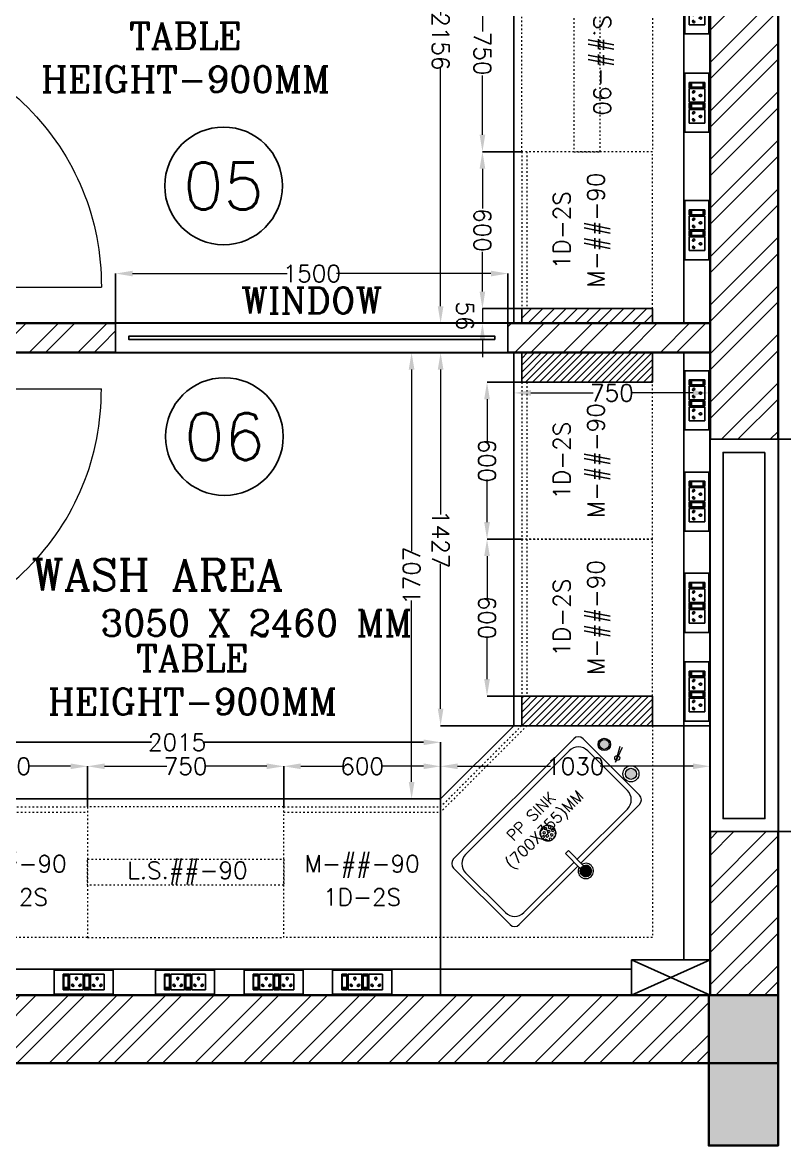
# Model space of a CAD drawing. Extents: x -52083 to 49512, y -145230 to 20224.
# Drawn here: x -26946 to -24033, y -20303 to -16009 of the extents above; entities that cross this region are included whole.
import ezdxf
from ezdxf.enums import TextEntityAlignment as Align

# ---------------------------------------------------------------- set-up
doc = ezdxf.new("R2010")
doc.units = 0
doc.header["$LTSCALE"] = 0.5
doc.header["$MEASUREMENT"] = 0
doc.header["$PDMODE"] = 32
doc.linetypes.add('ACAD_ISO03W100', pattern=[30, 12, -18])
for name, color, linetype, lineweight in [('1050x2100 Door', 6, 'Continuous', 5), ('COL', 1, 'Continuous', 35), ('DIM', 3, 'Continuous', 5), ('Hatch-1', 8, 'Continuous', 5), ('Sa-Block Text', 7, 'Continuous', 18), ('wall-1', 7, 'Continuous', 35)]:
    doc.layers.add(name, color=color, linetype=linetype, lineweight=lineweight)
for name, color, linetype in [('Asbuilt', 7, 'Continuous'), ('LABOFAB', 7, 'Continuous'), ('PDF_Text', 5, 'Continuous'), ('SA-6MRP', 1, 'Continuous'), ('SA-6MUP', 223, 'Continuous'), ('SA-FUR', 3, 'Continuous')]:
    doc.layers.add(name, color=color, linetype=linetype)
doc.styles.add('RomanS', font='romans.shx')
doc.styles.get("Standard").update_dxf_attribs({"font": 'romans.shx'})
doc.dimstyles.new('Sa-dim', dxfattribs={"dimtxt": 65, "dimasz": 65, "dimexe": 0, "dimexo": 0, "dimtad": 0, "dimdec": 0, "dimdsep": 46, "dimtxsty": 'Standard', "dimcen": 0, "dimclrd": 256, "dimclre": 7, "dimclrt": 1, "dimadec": 0, "dimazin": 0, "dimtfac": 1, "dimtdec": 0, "dimtmove": 0, "dimatfit": 3, "dimfxl": 1, "dimlwd": -1, "dimarcsym": 0})
pattern_1 = [(45, (5394.74, 2e-13), (-92.80777, 92.80777), []), (45, (5456.61, 2e-13), (-92.80777, 92.80777), [])]
pattern_2 = [(45, (-228435.135, -28340.38), (-13.2582521, 13.2582521), [])]

# ---------------------------------------------------------------- blocks, each defined once
blk = doc.blocks.new('*U109')
at = {"color": 5}
blk.add_wipeout([(50, 400), (50, 240), (1450, 240), (1450, 400)], dxfattribs=at)
blk.add_wipeout([(0, 450), (0, 190), (1500, 190), (1500, 450)], dxfattribs=at)
for points in [[(0, 450), (0, 190), (1500, 190), (1500, 450)], [(50, 400), (50, 240), (1450, 240), (1450, 400)]]:
    blk.add_lwpolyline(points, close=True, dxfattribs=at)
blk = doc.blocks.new('*D408')
at = {"layer": 'Defpoints', "color": 0, "transparency": 16777216}
for p in [(-24057.5, -17603), (-23814.5, -17603), (-24057.5, -19103)]:
    blk.add_point(p, dxfattribs=at)
at = {"layer": 'DIM', "color": 7, "lineweight": -2, "transparency": 16777216}
for p, q in [((-24057.5, -17603), (-23814.5, -17603)), ((-24057.5, -19103), (-23814.5, -19103))]:
    blk.add_line(p, q, dxfattribs=at)
at = {"layer": 'DIM', "transparency": 16777216}
for p, q in [((-23814.5, -17668), (-23814.5, -18258.5)), ((-23814.5, -19038), (-23814.5, -18447.5))]:
    blk.add_line(p, q, dxfattribs=at)
for points in [[(-23825.4, -17668), (-23803.7, -17668), (-23814.5, -17603)], [(-23825.4, -19038), (-23803.7, -19038), (-23814.5, -19103)]]:
    blk.add_solid(points, dxfattribs=at)
at = {"layer": 'DIM', "color": 1, "transparency": 16777216, "insert": (-23814.5, -18353), "char_height": 65, "attachment_point": 5, "rotation": 90}
blk.add_mtext('1500', dxfattribs=at)
blk = doc.blocks.new('*U117')
at = {"color": 5}
blk.add_wipeout([(50, 400), (50, 388), (1450, 388), (1450, 400)], dxfattribs=at)
blk.add_wipeout([(0, 450), (0, 338), (1500, 338), (1500, 450)], dxfattribs=at)
for points in [[(0, 450), (0, 338), (1500, 338), (1500, 450)], [(50, 400), (50, 388), (1450, 388), (1450, 400)]]:
    blk.add_lwpolyline(points, close=True, dxfattribs=at)
blk = doc.blocks.new('*D679')
at = {"layer": 'Defpoints', "color": 0, "transparency": 16777216}
for p in [(-25090, -16969.3), (-26590, -17271.3), (-25090, -17271.3)]:
    blk.add_point(p, dxfattribs=at)
at = {"layer": 'DIM', "color": 7, "lineweight": -2, "transparency": 16777216}
for p, q in [((-26590, -17271.3), (-26590, -16969.3)), ((-25090, -17271.3), (-25090, -16969.3))]:
    blk.add_line(p, q, dxfattribs=at)
at = {"layer": 'DIM', "transparency": 16777216}
for p, q in [((-26525, -16969.3), (-25934.5, -16969.3)), ((-25155, -16969.3), (-25745.5, -16969.3))]:
    blk.add_line(p, q, dxfattribs=at)
for points in [[(-26525, -16958.4), (-26525, -16980.1), (-26590, -16969.3)], [(-25155, -16958.4), (-25155, -16980.1), (-25090, -16969.3)]]:
    blk.add_solid(points, dxfattribs=at)
at = {"layer": 'DIM', "color": 1, "transparency": 16777216, "insert": (-25840, -16969.3), "char_height": 65, "attachment_point": 5}
blk.add_mtext('1500', dxfattribs=at)
blk = doc.blocks.new('1050x2100')
at = {"layer": '1050x2100 Door'}
for p, q in [((289971.9, 46661.9), (289971.9, 46711.8)), ((289971.9, 46711.8), (290030.3, 46711.8)), ((289971.9, 46661.9), (289971.9, 46711.8)), ((290010.2, 46661.9), (290010.2, 46705.1)), ((290010.2, 46705.1), (290030.3, 46705.1)), ((290030.3, 46705.1), (290030.3, 46711.8)), ((291021.9, 46711.8), (290963.5, 46711.8)), ((290963.5, 46705.1), (290963.5, 46711.8)), ((290983.6, 46705.1), (290963.5, 46705.1)), ((290983.6, 46661.9), (290983.6, 46705.1)), ((291021.9, 46661.9), (291021.9, 46711.8)), ((289971.9, 46661.9), (290010.2, 46661.9)), ((291021.9, 46661.9), (290983.6, 46661.9)), ((290983.6, 46661.9), (290983.6, 45743.9))]:
    blk.add_line(p, q, dxfattribs=at)
blk.add_arc((290976, 46702.9), 959, 179.4701, 270.4563, dxfattribs=at)
blk = doc.blocks.new('A$C054a1436')
at = {"color": 1}
blk.add_circle((225, 225), 225, dxfattribs=at)
blk.add_attdef('T1', text='', height=180).set_placement((225, 225), align=Align.MIDDLE_CENTER)
blk = doc.blocks.new('*U118')
at = {"layer": 'SA-FUR', "color": 230, "linetype": 'ACAD_ISO03W100', "lineweight": 13}
blk.add_line((600, 20), (0, 20), dxfattribs=at)
blk.add_lwpolyline([(0, 500), (600, 500), (600, 0), (0, 0)], close=True, dxfattribs=at)
at = {"layer": 'SA-FUR', "color": 7}
for tag, p in [('TAG', (300, 316.2)), ('TAG-2', (300, 185.8))]:
    blk.add_attdef(tag, text='', height=65, rotation=180, dxfattribs=at).set_placement(p, align=Align.CENTER)
blk = doc.blocks.new('*U92')
at = {"layer": 'SA-FUR', "color": 230, "linetype": 'ACAD_ISO03W100', "lineweight": 13}
for points in [[(750, 500), (0, 500), (0, 0), (750, 0)], [(750, 200), (0, 200), (0, 300), (750, 300)]]:
    blk.add_lwpolyline(points, close=True, dxfattribs=at)
at = {"layer": 'SA-FUR', "color": 7}
blk.add_attdef('TAG-2', text='', height=65, dxfattribs=at).set_placement((382.1, 224.8), align=Align.CENTER)
blk = doc.blocks.new('*U124')
at = {"color": 1}
blk.add_lwpolyline([(-1220.2, 0), (1830.8, 0), (1830.8, 100), (-1220.2, 100)], close=True, dxfattribs=at)
blk = doc.blocks.new('*D739')
at = {"layer": 'Defpoints', "color": 0, "transparency": 16777216}
for p in [(-25037.5, -15753.3), (-25187.6, -16503.3), (-25037.5, -16503.3)]:
    blk.add_point(p, dxfattribs=at)
at = {"layer": 'DIM', "color": 7, "lineweight": -2, "transparency": 16777216}
for p, q in [((-25037.5, -15753.3), (-25187.6, -15753.3)), ((-25037.5, -16503.3), (-25187.6, -16503.3))]:
    blk.add_line(p, q, dxfattribs=at)
at = {"layer": 'DIM', "transparency": 16777216}
for p, q in [((-25187.6, -15818.3), (-25187.6, -16044.1)), ((-25187.6, -16438.3), (-25187.6, -16212.5))]:
    blk.add_line(p, q, dxfattribs=at)
for points in [[(-25198.4, -15818.3), (-25176.8, -15818.3), (-25187.6, -15753.3)], [(-25198.4, -16438.3), (-25176.8, -16438.3), (-25187.6, -16503.3)]]:
    blk.add_solid(points, dxfattribs=at)
at = {"layer": 'DIM', "color": 1, "transparency": 16777216, "insert": (-25187.6, -16128.3), "char_height": 65, "attachment_point": 5, "rotation": 270}
blk.add_mtext('750', dxfattribs=at)
blk = doc.blocks.new('*D740')
at = {"layer": 'Defpoints', "color": 0, "transparency": 16777216}
for p in [(-25037.5, -16503.3), (-25187.6, -17103.3), (-25037.5, -17103.3)]:
    blk.add_point(p, dxfattribs=at)
at = {"layer": 'DIM', "color": 7, "lineweight": -2, "transparency": 16777216}
for p, q in [((-25037.5, -16503.3), (-25187.6, -16503.3)), ((-25037.5, -17103.3), (-25187.6, -17103.3))]:
    blk.add_line(p, q, dxfattribs=at)
at = {"layer": 'DIM', "transparency": 16777216}
for p, q in [((-25187.6, -16568.3), (-25187.6, -16720.6)), ((-25187.6, -17038.3), (-25187.6, -16885.9))]:
    blk.add_line(p, q, dxfattribs=at)
for points in [[(-25198.4, -16568.3), (-25176.8, -16568.3), (-25187.6, -16503.3)], [(-25198.4, -17038.3), (-25176.8, -17038.3), (-25187.6, -17103.3)]]:
    blk.add_solid(points, dxfattribs=at)
at = {"layer": 'DIM', "color": 1, "transparency": 16777216, "insert": (-25187.6, -16803.3), "char_height": 65, "attachment_point": 5, "rotation": 270}
blk.add_mtext('600', dxfattribs=at)
blk = doc.blocks.new('*D741')
at = {"layer": 'Defpoints', "color": 0, "transparency": 16777216}
for p in [(-25037.5, -17103.3), (-25187.6, -17159.3), (-25037.5, -17159.3)]:
    blk.add_point(p, dxfattribs=at)
at = {"layer": 'DIM', "transparency": 16777216}
for p, q in [((-25187.6, -17038.3), (-25187.6, -16973.3)), ((-25187.6, -17103.3), (-25187.6, -17159.3)), ((-25187.6, -17103.3), (-25187.6, -17159.3)), ((-25187.6, -17224.3), (-25187.6, -17289.3))]:
    blk.add_line(p, q, dxfattribs=at)
at = {"layer": 'DIM', "color": 7, "lineweight": -2, "transparency": 16777216}
for p, q in [((-25037.5, -17103.3), (-25187.6, -17103.3)), ((-25037.5, -17159.3), (-25187.6, -17159.3))]:
    blk.add_line(p, q, dxfattribs=at)
at = {"layer": 'DIM', "transparency": 16777216}
for points in [[(-25198.4, -17038.3), (-25176.8, -17038.3), (-25187.6, -17103.3)], [(-25198.4, -17224.3), (-25176.8, -17224.3), (-25187.6, -17159.3)]]:
    blk.add_solid(points, dxfattribs=at)
at = {"layer": 'DIM', "color": 1, "transparency": 16777216, "insert": (-25254.8, -17131.3), "char_height": 65, "attachment_point": 5, "rotation": 270}
blk.add_mtext('56', dxfattribs=at)
blk = doc.blocks.new('*D745')
at = {"layer": 'Defpoints', "color": 0, "transparency": 16777216}
for p in [(-25067.5, -15003.3), (-25347.5, -17159.3), (-25067.5, -17159.3)]:
    blk.add_point(p, dxfattribs=at)
at = {"layer": 'DIM', "color": 7, "lineweight": -2, "transparency": 16777216}
for p, q in [((-25067.5, -15003.3), (-25347.5, -15003.3)), ((-25067.5, -17159.3), (-25347.5, -17159.3))]:
    blk.add_line(p, q, dxfattribs=at)
at = {"layer": 'DIM', "transparency": 16777216}
for p, q in [((-25347.5, -15068.3), (-25347.5, -15983.1)), ((-25347.5, -17094.3), (-25347.5, -16179.5))]:
    blk.add_line(p, q, dxfattribs=at)
for points in [[(-25358.3, -15068.3), (-25336.7, -15068.3), (-25347.5, -15003.3)], [(-25358.3, -17094.3), (-25336.7, -17094.3), (-25347.5, -17159.3)]]:
    blk.add_solid(points, dxfattribs=at)
at = {"layer": 'DIM', "color": 1, "transparency": 16777216, "insert": (-25347.5, -16081.3), "char_height": 65, "attachment_point": 5, "rotation": 270}
blk.add_mtext('2156', dxfattribs=at)
blk = doc.blocks.new('*U130')
for p, q in [((-78.1, 29.8), (-78.1, -29.8)), ((-78.1, 29.8), (-78.1, -29.8)), ((-57.3, 29.8), (-78.1, 29.8)), ((-78.1, 29.8), (-57.3, 29.8)), ((-76.3, 23.3), (-76.3, -23.3)), ((-59.1, 23.3), (-76.3, 23.3)), ((-59.1, -23.3), (-59.1, 23.3)), ((-57.3, -29.8), (-57.3, 29.8)), ((-53.9, 29.8), (-1.7, 29.8)), ((-53.9, -29.8), (-53.9, 29.8)), ((-1.7, 29.8), (-1.7, -29.8)), ((1.7, 29.8), (1.7, -29.8)), ((1.7, 29.8), (1.7, -29.8)), ((22.5, 29.8), (1.7, 29.8)), ((1.7, 29.8), (22.5, 29.8)), ((3.5, 23.3), (3.5, -23.3)), ((20.7, 23.3), (3.5, 23.3)), ((20.7, -23.3), (20.7, 23.3)), ((22.5, -29.8), (22.5, 29.8)), ((25.9, -29.8), (25.9, 29.8)), ((25.9, 29.8), (78.1, 29.8)), ((78.1, 29.8), (78.1, -29.8)), ((-78.1, -29.8), (-57.3, -29.8)), ((-76.3, -21.2), (-59.1, -21.2)), ((-76.3, -23.3), (-59.1, -23.3)), ((-1.7, -29.8), (-53.9, -29.8)), ((1.7, -29.8), (22.5, -29.8)), ((3.5, -21.2), (20.7, -21.2)), ((3.5, -23.3), (20.7, -23.3)), ((78.1, -29.8), (25.9, -29.8))]:
    blk.add_line(p, q)
blk.add_lwpolyline([(-113, -46), (113, -46), (113, 46), (-113, 46)], close=True)
for centre, radius, start, end in [((-27.8, 14.7), 4.06, 307.1584, 232.8416), ((-27.8, 10.6), 2.59, 161.4031, 18.5969), ((52, 14.7), 4.06, 307.1584, 232.8416), ((52, 10.6), 2.59, 161.4031, 18.5969), ((-42.7, -11.6), 3.5, 5.2689, 272.51), ((-39.9, -14), 2.82, 202.6838, 75.0951), ((-15.7, -14), 2.82, 104.9049, 337.3162), ((-12.9, -11.6), 3.5, 267.49, 174.7311), ((37.1, -11.6), 3.5, 5.2689, 272.51), ((39.9, -14), 2.82, 202.6838, 75.0951), ((64.1, -14), 2.82, 104.9049, 337.3162), ((66.9, -11.6), 3.5, 267.49, 174.7311)]:
    blk.add_arc(centre, radius, start, end)
at = {"layer": 'Sa-Block Text', "flags": 1}
for tag, p in [('PROJECTNAME', (14.8, 619.1)), ('FLOOR', (14.8, 529.6)), ('LABNAME', (14.8, 420.1)), ('ITEMNO:', (14.8, 322.8))]:
    blk.add_attdef(tag, text='', height=65, dxfattribs=at).set_placement(p, align=Align.MIDDLE_CENTER)
at = {"layer": 'Sa-Block Text'}
blk.add_attdef('CATALOGUE', text='', height=65, dxfattribs=at).set_placement((14.8, 173.9), align=Align.MIDDLE_CENTER)
blk = doc.blocks.new('*U133')
at = {"ltscale": 300}
for p, q in [((-78.1, 29.8), (-78.1, -29.8)), ((-78.1, 29.8), (-78.1, -29.8)), ((-57.3, 29.8), (-78.1, 29.8)), ((-78.1, 29.8), (-57.3, 29.8)), ((-76.3, 23.3), (-76.3, -23.3)), ((-59.1, 23.3), (-76.3, 23.3)), ((-59.1, -23.3), (-59.1, 23.3)), ((-57.3, -29.8), (-57.3, 29.8)), ((-53.9, 29.8), (-1.7, 29.8)), ((-53.9, -29.8), (-53.9, 29.8)), ((-1.7, 29.8), (-1.7, -29.8)), ((1.7, 29.8), (1.7, -29.8)), ((1.7, 29.8), (1.7, -29.8)), ((22.5, 29.8), (1.7, 29.8)), ((1.7, 29.8), (22.5, 29.8)), ((3.5, 23.3), (3.5, -23.3)), ((20.7, 23.3), (3.5, 23.3)), ((20.7, -23.3), (20.7, 23.3)), ((22.5, -29.8), (22.5, 29.8)), ((25.9, -29.8), (25.9, 29.8)), ((25.9, 29.8), (78.1, 29.8)), ((78.1, 29.8), (78.1, -29.8)), ((-78.1, -29.8), (-57.3, -29.8)), ((-76.3, -21.2), (-59.1, -21.2)), ((-76.3, -23.3), (-59.1, -23.3)), ((-1.7, -29.8), (-53.9, -29.8)), ((1.7, -29.8), (22.5, -29.8)), ((3.5, -21.2), (20.7, -21.2)), ((3.5, -23.3), (20.7, -23.3)), ((78.1, -29.8), (25.9, -29.8))]:
    blk.add_line(p, q, dxfattribs=at)
blk.add_lwpolyline([(-113, -46), (113, -46), (113, 46), (-113, 46)], close=True, dxfattribs=at)
for centre, radius, start, end in [((-27.8, 14.7), 4.06, 307.1584, 232.8416), ((-27.8, 10.6), 2.59, 161.4031, 18.5969), ((52, 14.7), 4.06, 307.1584, 232.8416), ((52, 10.6), 2.59, 161.4031, 18.5969), ((-42.7, -11.6), 3.5, 5.2689, 272.51), ((-39.9, -14), 2.82, 202.6838, 75.0951), ((-15.7, -14), 2.82, 104.9049, 337.3162), ((-12.9, -11.6), 3.5, 267.49, 174.7311), ((37.1, -11.6), 3.5, 5.2689, 272.51), ((39.9, -14), 2.82, 202.6838, 75.0951), ((64.1, -14), 2.82, 104.9049, 337.3162), ((66.9, -11.6), 3.5, 267.49, 174.7311)]:
    blk.add_arc(centre, radius, start, end, dxfattribs=at)
at = {"layer": 'Sa-Block Text', "flags": 1}
for tag, p in [('PROJECTNAME', (102.4, 776)), ('FLOOR', (102.4, 686.5)), ('LABNAME', (102.4, 577)), ('ITEMNO:', (102.4, 479.7))]:
    blk.add_attdef(tag, text='', height=65, dxfattribs=at).set_placement(p, align=Align.MIDDLE_CENTER)
at = {"layer": 'Sa-Block Text'}
blk.add_attdef('CATALOGUE', text='', height=65, dxfattribs=at).set_placement((102.4, 360.5), align=Align.MIDDLE_CENTER)
blk = doc.blocks.new('750MM CONER CABINET')
at = {"layer": 'LABOFAB', "color": 96, "lineweight": 13, "true_color": 0x008500}
for p, q in [((-280, 1030), (750, 1030)), ((-280, 1030), (-280, 280)), ((750, 1030), (750, 0)), ((0, 0), (-280, 280)), ((750, 0), (0, 0))]:
    blk.add_line(p, q, dxfattribs=at)
at = {"layer": 'LABOFAB', "color": 230, "linetype": 'ACAD_ISO03W100', "lineweight": 13}
for p, q in [((530, 810), (-280, 810)), ((530, 0), (530, 810)), ((50, 0), (-280, 330)), ((30, 0), (-280, 310))]:
    blk.add_line(p, q, dxfattribs=at)
blk = doc.blocks.new('*U115')
at = {"layer": 'SA-FUR', "color": 230, "linetype": 'ACAD_ISO03W100', "lineweight": 13}
blk.add_line((600, 20), (0, 20), dxfattribs=at)
blk.add_lwpolyline([(0, 500), (600, 500), (600, 0), (0, 0)], close=True, dxfattribs=at)
at = {"layer": 'SA-FUR', "color": 7}
for tag, p in [('TAG-2', (300, 377.6)), ('TAG', (300, 250))]:
    blk.add_attdef(tag, text='', height=65, rotation=180, dxfattribs=at).set_placement(p, align=Align.CENTER)
blk = doc.blocks.new('*D746')
at = {"layer": 'Defpoints', "color": 0, "transparency": 16777216}
for p in [(-25347.5, -18853.3), (-25947.5, -19008.3), (-25347.5, -19008.3)]:
    blk.add_point(p, dxfattribs=at)
at = {"layer": 'DIM', "color": 7, "lineweight": -2, "transparency": 16777216}
for p, q in [((-25947.5, -19008.3), (-25947.5, -18853.3)), ((-25347.5, -19008.3), (-25347.5, -18853.3))]:
    blk.add_line(p, q, dxfattribs=at)
at = {"layer": 'DIM', "transparency": 16777216}
for p, q in [((-25882.5, -18853.3), (-25720, -18853.3)), ((-25412.5, -18853.3), (-25575, -18853.3))]:
    blk.add_line(p, q, dxfattribs=at)
for points in [[(-25882.5, -18842.4), (-25882.5, -18864.1), (-25947.5, -18853.3)], [(-25412.5, -18842.4), (-25412.5, -18864.1), (-25347.5, -18853.3)]]:
    blk.add_solid(points, dxfattribs=at)
at = {"layer": 'DIM', "color": 1, "transparency": 16777216, "insert": (-25647.5, -18853.3), "char_height": 65, "attachment_point": 5}
blk.add_mtext('600', dxfattribs=at)
blk = doc.blocks.new('*D747')
at = {"layer": 'Defpoints', "color": 0, "transparency": 16777216}
for p in [(-26697.5, -18853.3), (-27297.5, -19008.3), (-26697.5, -19008.3)]:
    blk.add_point(p, dxfattribs=at)
at = {"layer": 'DIM', "color": 7, "lineweight": -2, "transparency": 16777216}
for p, q in [((-27297.5, -19008.3), (-27297.5, -18853.3)), ((-26697.5, -19008.3), (-26697.5, -18853.3))]:
    blk.add_line(p, q, dxfattribs=at)
at = {"layer": 'DIM', "transparency": 16777216}
for p, q in [((-27232.5, -18853.3), (-27070, -18853.3)), ((-26762.5, -18853.3), (-26925, -18853.3))]:
    blk.add_line(p, q, dxfattribs=at)
for points in [[(-27232.5, -18842.4), (-27232.5, -18864.1), (-27297.5, -18853.3)], [(-26762.5, -18842.4), (-26762.5, -18864.1), (-26697.5, -18853.3)]]:
    blk.add_solid(points, dxfattribs=at)
at = {"layer": 'DIM', "color": 1, "transparency": 16777216, "insert": (-26997.5, -18853.3), "char_height": 65, "attachment_point": 5}
blk.add_mtext('600', dxfattribs=at)
blk = doc.blocks.new('*D748')
at = {"layer": 'Defpoints', "color": 0, "transparency": 16777216}
for p in [(-26697.5, -18853.3), (-26697.5, -19008.3), (-25947.5, -19008.3)]:
    blk.add_point(p, dxfattribs=at)
at = {"layer": 'DIM', "color": 7, "lineweight": -2, "transparency": 16777216}
for p, q in [((-26697.5, -19008.3), (-26697.5, -18853.3)), ((-25947.5, -19008.3), (-25947.5, -18853.3))]:
    blk.add_line(p, q, dxfattribs=at)
at = {"layer": 'DIM', "transparency": 16777216}
for p, q in [((-26632.5, -18853.3), (-26394.6, -18853.3)), ((-26012.5, -18853.3), (-26250.5, -18853.3))]:
    blk.add_line(p, q, dxfattribs=at)
for points in [[(-26632.5, -18842.4), (-26632.5, -18864.1), (-26697.5, -18853.3)], [(-26012.5, -18842.4), (-26012.5, -18864.1), (-25947.5, -18853.3)]]:
    blk.add_solid(points, dxfattribs=at)
at = {"layer": 'DIM', "color": 1, "transparency": 16777216, "insert": (-26322.5, -18853.3), "char_height": 65, "attachment_point": 5}
blk.add_mtext('750', dxfattribs=at)
blk = doc.blocks.new('*D749')
at = {"layer": 'Defpoints', "color": 0, "transparency": 16777216}
for p in [(-24317.5, -18853.3), (-25347.5, -18978.3), (-24317.5, -18978.3)]:
    blk.add_point(p, dxfattribs=at)
at = {"layer": 'DIM', "color": 7, "lineweight": -2, "transparency": 16777216}
for p, q in [((-25347.5, -18978.3), (-25347.5, -18853.3)), ((-24317.5, -18978.3), (-24317.5, -18853.3))]:
    blk.add_line(p, q, dxfattribs=at)
at = {"layer": 'DIM', "transparency": 16777216}
for p, q in [((-25282.5, -18853.3), (-24927, -18853.3)), ((-24382.5, -18853.3), (-24738, -18853.3))]:
    blk.add_line(p, q, dxfattribs=at)
for points in [[(-25282.5, -18842.4), (-25282.5, -18864.1), (-25347.5, -18853.3)], [(-24382.5, -18842.4), (-24382.5, -18864.1), (-24317.5, -18853.3)]]:
    blk.add_solid(points, dxfattribs=at)
at = {"layer": 'DIM', "color": 1, "transparency": 16777216, "insert": (-24832.5, -18853.3), "char_height": 65, "attachment_point": 5}
blk.add_mtext('1030', dxfattribs=at)
blk = doc.blocks.new('*D750')
at = {"layer": 'Asbuilt', "color": 7, "lineweight": -2, "transparency": 16777216}
for p, q in [((-27362.5, -18978.3), (-27362.5, -18761.5)), ((-25347.5, -18978.3), (-25347.5, -18761.5))]:
    blk.add_line(p, q, dxfattribs=at)
at = {"layer": 'Asbuilt', "transparency": 16777216}
for p, q in [((-27297.5, -18761.5), (-26453.5, -18761.5)), ((-25412.5, -18761.5), (-26256.5, -18761.5))]:
    blk.add_line(p, q, dxfattribs=at)
for points in [[(-27297.5, -18750.7), (-27297.5, -18772.4), (-27362.5, -18761.5)], [(-25412.5, -18750.7), (-25412.5, -18772.4), (-25347.5, -18761.5)]]:
    blk.add_solid(points, dxfattribs=at)
at = {"layer": 'Defpoints', "color": 0, "transparency": 16777216}
for p in [(-27362.5, -18761.5), (-27362.5, -18978.3), (-25347.5, -18978.3)]:
    blk.add_point(p, dxfattribs=at)
at = {"layer": 'Asbuilt', "color": 1, "transparency": 16777216, "insert": (-26355, -18761.5), "char_height": 65, "attachment_point": 5}
blk.add_mtext('2015', dxfattribs=at)
blk = doc.blocks.new('*D751')
at = {"layer": 'Defpoints', "color": 0, "transparency": 16777216}
for p in [(-25170.1, -17984.8), (-25037.5, -17984.8), (-25037.5, -18584.8)]:
    blk.add_point(p, dxfattribs=at)
at = {"layer": 'DIM', "color": 7, "lineweight": -2, "transparency": 16777216}
for p, q in [((-25037.5, -17984.8), (-25170.1, -17984.8)), ((-25037.5, -18584.8), (-25170.1, -18584.8))]:
    blk.add_line(p, q, dxfattribs=at)
at = {"layer": 'DIM', "transparency": 16777216}
for p, q in [((-25170.1, -18049.8), (-25170.1, -18212.3)), ((-25170.1, -18519.8), (-25170.1, -18357.3))]:
    blk.add_line(p, q, dxfattribs=at)
for points in [[(-25180.9, -18049.8), (-25159.2, -18049.8), (-25170.1, -17984.8)], [(-25180.9, -18519.8), (-25159.2, -18519.8), (-25170.1, -18584.8)]]:
    blk.add_solid(points, dxfattribs=at)
at = {"layer": 'DIM', "color": 1, "transparency": 16777216, "insert": (-25170.1, -18284.8), "char_height": 65, "attachment_point": 5, "rotation": 270}
blk.add_mtext('600', dxfattribs=at)
blk = doc.blocks.new('*D752')
at = {"layer": 'Defpoints', "color": 0, "transparency": 16777216}
for p in [(-25170.1, -17384.8), (-25037.5, -17384.8), (-25037.5, -17984.8)]:
    blk.add_point(p, dxfattribs=at)
at = {"layer": 'DIM', "color": 7, "lineweight": -2, "transparency": 16777216}
for p, q in [((-25037.5, -17384.8), (-25170.1, -17384.8)), ((-25037.5, -17984.8), (-25170.1, -17984.8))]:
    blk.add_line(p, q, dxfattribs=at)
at = {"layer": 'DIM', "transparency": 16777216}
for p, q in [((-25170.1, -17449.8), (-25170.1, -17612.3)), ((-25170.1, -17919.8), (-25170.1, -17757.3))]:
    blk.add_line(p, q, dxfattribs=at)
for points in [[(-25180.9, -17449.8), (-25159.2, -17449.8), (-25170.1, -17384.8)], [(-25180.9, -17919.8), (-25159.2, -17919.8), (-25170.1, -17984.8)]]:
    blk.add_solid(points, dxfattribs=at)
at = {"layer": 'DIM', "color": 1, "transparency": 16777216, "insert": (-25170.1, -17684.8), "char_height": 65, "attachment_point": 5, "rotation": 270}
blk.add_mtext('600', dxfattribs=at)
blk = doc.blocks.new('*D753')
at = {"layer": 'Defpoints', "color": 0, "transparency": 16777216}
for p in [(-25347.5, -17271.3), (-25067.5, -17271.3), (-25067.5, -18698.3)]:
    blk.add_point(p, dxfattribs=at)
at = {"layer": 'DIM', "color": 7, "lineweight": -2, "transparency": 16777216}
for p, q in [((-25067.5, -17271.3), (-25347.5, -17271.3)), ((-25067.5, -18698.3), (-25347.5, -18698.3))]:
    blk.add_line(p, q, dxfattribs=at)
at = {"layer": 'DIM', "transparency": 16777216}
for p, q in [((-25347.5, -17336.3), (-25347.5, -17890.1)), ((-25347.5, -18633.3), (-25347.5, -18079.4))]:
    blk.add_line(p, q, dxfattribs=at)
for points in [[(-25358.3, -17336.3), (-25336.7, -17336.3), (-25347.5, -17271.3)], [(-25358.3, -18633.3), (-25336.7, -18633.3), (-25347.5, -18698.3)]]:
    blk.add_solid(points, dxfattribs=at)
at = {"layer": 'DIM', "color": 1, "transparency": 16777216, "insert": (-25347.5, -17984.8), "char_height": 65, "attachment_point": 5, "rotation": 270}
blk.add_mtext('1427', dxfattribs=at)
blk = doc.blocks.new('A$Ca55ee631')
at = {"layer": 'SA-FUR', "color": 1}
for p, q in [((0, 0), (135, 300)), ((0, 300), (135, 0))]:
    blk.add_line(p, q, dxfattribs=at)
blk.add_lwpolyline([(0, 0), (135, 0), (135, 300), (0, 300)], close=True, dxfattribs=at)
blk = doc.blocks.new('*U120')
at = {"color": 1}
blk.add_lwpolyline([(-2125, 0), (620, 0), (620, 100), (-2125, 100)], close=True, dxfattribs=at)
blk = doc.blocks.new('*U121')
at = {"color": 1}
blk.add_lwpolyline([(-1702, 0), (620, 0), (620, 100), (-1702, 100)], close=True, dxfattribs=at)
blk = doc.blocks.new('*D755')
at = {"layer": 'Defpoints', "color": 0, "transparency": 16777216}
for p in [(-25067.5, -17271.3), (-24317.5, -17271.3), (-24317.5, -17425.7)]:
    blk.add_point(p, dxfattribs=at)
at = {"layer": 'DIM', "color": 7, "lineweight": -2, "transparency": 16777216}
for p, q in [((-25067.5, -17271.3), (-25067.5, -17425.7)), ((-24317.5, -17271.3), (-24317.5, -17425.7))]:
    blk.add_line(p, q, dxfattribs=at)
at = {"layer": 'DIM', "transparency": 16777216}
for p, q in [((-25002.5, -17425.7), (-24764.6, -17425.7)), ((-24382.5, -17425.7), (-24620.5, -17425.7))]:
    blk.add_line(p, q, dxfattribs=at)
for points in [[(-25002.5, -17414.9), (-25002.5, -17436.6), (-25067.5, -17425.7)], [(-24382.5, -17414.9), (-24382.5, -17436.6), (-24317.5, -17425.7)]]:
    blk.add_solid(points, dxfattribs=at)
at = {"layer": 'DIM', "color": 1, "transparency": 16777216, "insert": (-24692.5, -17425.7), "char_height": 65, "attachment_point": 5}
blk.add_mtext('750', dxfattribs=at)
blk = doc.blocks.new('*D756')
at = {"layer": 'Defpoints', "color": 0, "transparency": 16777216}
for p in [(-25458.4, -17271.3), (-25420.4, -17271.3), (-25419.2, -18978.3)]:
    blk.add_point(p, dxfattribs=at)
at = {"layer": 'DIM', "color": 7, "lineweight": -2, "transparency": 16777216}
for p, q in [((-25420.4, -17271.3), (-25458.4, -17271.3)), ((-25419.2, -18978.3), (-25458.4, -18978.3))]:
    blk.add_line(p, q, dxfattribs=at)
at = {"layer": 'DIM', "transparency": 16777216}
for p, q in [((-25458.4, -17336.3), (-25458.4, -18030.1)), ((-25458.4, -18913.3), (-25458.4, -18219.4))]:
    blk.add_line(p, q, dxfattribs=at)
for points in [[(-25469.3, -17336.3), (-25447.6, -17336.3), (-25458.4, -17271.3)], [(-25469.3, -18913.3), (-25447.6, -18913.3), (-25458.4, -18978.3)]]:
    blk.add_solid(points, dxfattribs=at)
at = {"layer": 'DIM', "color": 1, "transparency": 16777216, "insert": (-25458.4, -18124.8), "char_height": 65, "attachment_point": 5, "rotation": 90}
blk.add_mtext('1707', dxfattribs=at)
blk = doc.blocks.new('PP SINK-700X355')
at = {"linetype": 'ByBlock', "lineweight": 5, "ltscale": 10}
blk.add_hatch(color=3, dxfattribs=at).paths.add_polyline_path([(-21.4, 389.9, 1), (21.4, 389.9, 1)])
at = {"linetype": 'ByBlock', "lineweight": 5}
h = blk.add_hatch(dxfattribs=at)
h.set_pattern_fill('HEX', color=3, scale=40, style=0)
h.set_pattern_definition([(1e-09, (-34097.917, -448425.806), (-2e-10, 8.66025404), [5, -10]), (120, (-34097.917, -448425.806), (-7.5, -4.33012702), [5, -10]), (60, (-34092.917, -448425.806), (-7.5, 4.33012702), [5, -10])])
h.paths.add_polyline_path([(-30, 185.2, 1), (30, 185.2, 1)])
at = {"color": 3, "linetype": 'ByBlock', "lineweight": 5}
for p, q in [((-8.1, 355), (-325, 355)), ((325, 355), (8.1, 355)), ((-350, 330), (-350, 25)), ((-8.1, 335), (-280, 335)), ((280, 335), (8.1, 335)), ((350, 25), (350, 330)), ((-330, 285), (-330, 70)), ((330, 70), (330, 285)), ((325, 0), (-325, 0)), ((280, 20), (-280, 20))]:
    blk.add_line(p, q, dxfattribs=at)
at = {"color": 3, "linetype": 'ByBlock', "lineweight": 5, "ltscale": 10}
for p, q in [((-8.1, 287.6), (-8.1, 370.1)), ((8.1, 287.6), (8.1, 370.1)), ((0, 287.6), (-8.1, 287.6)), ((0, 287.6), (8.1, 287.6))]:
    blk.add_line(p, q, dxfattribs=at)
blk.add_circle((0, 389.9), 21.4, dxfattribs=at)
at = {"color": 3, "linetype": 'ByBlock', "lineweight": 5}
blk.add_circle((0, 185.2), 30, dxfattribs=at)
at = {"color": 3, "linetype": 'ByBlock', "lineweight": 5, "ltscale": 10}
for radius, start, end in [(29.4, 285.896, 254.104), (21.4, 292.1607, 247.8393)]:
    blk.add_arc((0, 389.9), radius, start, end, dxfattribs=at)
at = {"color": 3, "linetype": 'ByBlock', "lineweight": 5}
for centre, radius, start, end in [((-325, 330), 25, 90, 180), ((325, 330), 25, 0, 90), ((-280, 285), 50, 90, 180), ((280, 285), 50, 0, 90), ((0, 185.2), 30, 0, 180), ((0, 185.2), 30, 180, 0), ((-280, 70), 50, 180, 270), ((280, 70), 50, 270, 0), ((-325, 25), 25, 180, 270), ((325, 25), 25, 270, 0)]:
    blk.add_arc(centre, radius, start, end, dxfattribs=at)

msp = doc.modelspace()

# ---------------------------------------------------------------- hatches: boundary and pattern name
h = msp.add_hatch()
h.set_pattern_fill('ANSI31', scale=250)
h.set_pattern_definition([(45, (-143231.635, -28340.38), (-22.097087, 22.097087), [])])
h.paths.add_polyline_path([(-25037.5, -17103.3), (-24537.5, -17103.3), (-24537.5, -17159.3), (-25037.5, -17159.3)])
at = {"layer": 'COL'}
h = msp.add_hatch(color=256, dxfattribs=at)
h.dxf.hatch_style = 1
h.paths.add_polyline_path([(-24057.5, -19728.3), (-24322.5, -19728.3), (-24322.5, -20303.3), (-24057.5, -20303.3)])
at = {"layer": 'Hatch-1'}
h = msp.add_hatch(dxfattribs=at)
h.set_pattern_fill('ANSI32,_O', color=256, scale=350)
h.set_pattern_definition([(45, (-126029.9, -3e-12), (-92.80777, 92.80777), []), (45, (-125968.02, -3e-12), (-92.80777, 92.80777), [])])
h.paths.add_polyline_path([(-27362.5, -17159.3), (-24317.5, -17159.3), (-24317.5, -17271.3), (-27362.5, -17271.3)])
h = msp.add_hatch(dxfattribs=at)
h.set_pattern_fill('ANSI32,_O', color=256, scale=350)
h.set_pattern_definition(pattern_1)
h.paths.add_polyline_path([(-27350.5, -19728.3), (-24322.5, -19728.3), (-24322.5, -19988.3), (-27350.5, -19988.3)])
at = {"layer": 'LABOFAB', "lineweight": 13, "ltscale": 0.1}
h = msp.add_hatch(dxfattribs=at)
h.set_pattern_fill('HEX', color=5, scale=0.4, angle=381.7955)
h.set_pattern_definition([(291.7958572, (-276766.3733, 350792.7525), (2.042453537, 0.81675183), [1.27, -2.54]), (51.7958572, (-276766.3733, 350792.7525), (-1.728554602, 1.360440734), [1.27, -2.54]), (351.7958572, (-276765.9017, 350791.5732), (0.313898935, 2.177192564), [1.27, -2.54])])
h.paths.add_polyline_path([(-24627.6, -18862.5, 1), (-24611.9, -18901.8, 1)])
h.paths.add_polyline_path([(-24714.5, -18787.2, 0.490237), (-24706.2, -18758.2), (-24740.5, -18771.9, 0.490237)])
h.paths.add_polyline_path([(-24706.2, -18758.2, 0.342069), (-24728.7, -18751.7, 0.342069), (-24740.5, -18771.9)])
at = {"layer": 'SA-FUR', "transparency": 33554687}
h = msp.add_hatch(dxfattribs=at)
h.set_pattern_fill('ANSI31', color=6, scale=150)
h.set_pattern_definition(pattern_2)
h.paths.add_polyline_path([(-25037.5, -17384.8), (-24537.5, -17384.8), (-24537.5, -17271.3), (-25037.5, -17271.3)])
h = msp.add_hatch(dxfattribs=at)
h.set_pattern_fill('ANSI31', color=6, scale=150)
h.set_pattern_definition(pattern_2)
h.paths.add_polyline_path([(-25037.5, -18698.3), (-24537.5, -18698.3), (-24537.5, -18584.8), (-25037.5, -18584.8)])

# ---------------------------------------------------------------- linework, layer by layer
msp.add_line((-24317.5, -13713.3, 2637.8), (-24317.5, -19728.3, 2637.8))
at = {"color": 3, "elevation": 2637.8}
msp.add_lwpolyline([(-25067.5, -15003.3), (-24317.5, -15003.3), (-24317.5, -17159.3), (-25067.5, -17159.3)], close=True, dxfattribs=at)
at = {"color": 7, "elevation": 2637.8}
msp.add_lwpolyline([(-25037.5, -17103.3), (-24537.5, -17103.3), (-24537.5, -17159.3), (-25037.5, -17159.3)], close=True, dxfattribs=at)
at = {"layer": 'COL', "elevation": 2637.8}
msp.add_lwpolyline([(-24322.5, -19728.3), (-24057.5, -19728.3), (-24057.5, -20303.3), (-24322.5, -20303.3)], close=True, dxfattribs=at)
msp.add_lwpolyline([(-24322.5, -19728.3), (-24057.5, -19728.3), (-24057.5, -20303.3), (-24322.5, -20303.3)], close=True, dxfattribs=at)
at = {"layer": 'Hatch-1', "elevation": 2637.8}
msp.add_lwpolyline([(-27350.5, -19728.3), (-24322.5, -19728.3), (-24322.5, -19988.3), (-27350.5, -19988.3)], close=True, dxfattribs=at)
at = {"layer": 'LABOFAB', "color": 5, "lineweight": 13, "elevation": 2637.8}
msp.add_lwpolyline([(-24662.6, -18778), (-24678.2, -18837), (-24651.8, -18780.6)], dxfattribs=at)
at = {"layer": 'LABOFAB', "color": 5, "lineweight": 13}
for centre, radius in [((-24721.6, -18769.5, 2637.8), 23.7), ((-24721.6, -18769.5, 2637.8), 19.1), ((-24672.1, -18821.3, 2637.8), 9.38), ((-24672.1, -18821.3, 2637.8), 9.38), ((-24619.7, -18882.2, 2637.8), 30.7), ((-24619.7, -18882.2, 2637.8), 21.2)]:
    msp.add_circle(centre, radius, dxfattribs=at)
at = {"layer": 'SA-FUR', "color": 7, "elevation": 2637.8}
for points in [[(-25037.5, -17384.8), (-24537.5, -17384.8), (-24537.5, -17271.3), (-25037.5, -17271.3)], [(-25037.5, -18698.3), (-24537.5, -18698.3), (-24537.5, -18584.8), (-25037.5, -18584.8)]]:
    msp.add_lwpolyline(points, close=True, dxfattribs=at)
at = {"layer": 'SA-FUR', "elevation": 2637.8}
msp.add_lwpolyline([(-25347.5, -18978.3), (-27362.5, -18978.3), (-27362.5, -19728.3), (-25347.5, -19728.3)], close=True, dxfattribs=at)
at = {"layer": 'wall-1', "color": 7}
for p, q in [((-24057.5, 720.7, 2637.8), (-24057.5, -19728.3, 2637.8)), ((-24317.5, -19728.3, 2637.8), (-24317.5, 376.7, 2637.8)), ((-24057.5, -19728.3, 2637.8), (-24317.5, -19728.3, 2637.8))]:
    msp.add_line(p, q, dxfattribs=at)
at = {"layer": 'wall-1', "color": 7, "elevation": 2637.8}
msp.add_lwpolyline([(-27362.5, -17159.3), (-24317.5, -17159.3), (-24317.5, -17271.3), (-27362.5, -17271.3)], close=True, dxfattribs=at)
at = {"layer": 'wall-1', "elevation": 2637.8}
msp.add_lwpolyline([(-24057.5, -19988.3), (-46669.5, -19988.3), (-46669.5, -19728.3), (-24057.5, -19728.3)], close=True, dxfattribs=at)

# ---------------------------------------------------------------- block references
at = {"rotation": 270}
msp.add_blockref('*U124', (-24417.5, -15328.5, 2637.8), dxfattribs=at)
ref = msp.add_blockref('A$C054a1436', (-26402.3, -16859.1, 2637.8))
ref.add_attrib('T1', '05', dxfattribs={"color": 1, "height": 180}).set_placement((-26177.3, -16634.1, 2637.8), align=Align.MIDDLE_CENTER)
ref = msp.add_blockref('A$C054a1436', (-26399.1, -17817.5, 2637.8))
ref.add_attrib('T1', '06', dxfattribs={"color": 1, "height": 180}).set_placement((-26174.1, -17592.5, 2637.8), align=Align.MIDDLE_CENTER)
at = {"color": 4, "rotation": 225.0003468530065}
msp.add_blockref('PP SINK-700X355', (-25068, -18977.8, 2637.8), dxfattribs=at)
msp.add_blockref('*U120', (-25237.5, -19728.3, 2637.8))
at = {"layer": '1050x2100 Door', "xscale": -1, "rotation": 90}
msp.add_blockref('1050x2100', (19099.3, 273962.6, 2637.8), dxfattribs=at)
at = {"layer": '1050x2100 Door', "rotation": 90}
msp.add_blockref('1050x2100', (19099.3, -308393.2, 2637.8), dxfattribs=at)
at = {"layer": 'SA-6MRP', "color": 7, "rotation": 270}
for p in [(-24367.5, -15940.3, 2637.8), (-24367.5, -16803.3, 2637.8), (-24367.5, -17453.9, 2637.8)]:
    msp.add_blockref('*U133', p, dxfattribs=at)
at = {"layer": 'SA-6MRP', "color": 7}
for p in [(-26712.2, -19678.3, 2637.8), (-25986.2, -19678.3, 2637.8), (-25647.5, -19678.3, 2637.8)]:
    msp.add_blockref('*U133', p, dxfattribs=at)
at = {"layer": 'SA-6MUP', "color": 7, "rotation": 270}
msp.add_blockref('*U130', (-24367.5, -16316.3, 2637.8), dxfattribs=at)
at = {"layer": 'SA-6MUP', "color": 7}
msp.add_blockref('*U130', (-26325, -19678.3, 2637.8), dxfattribs=at)
at = {"layer": 'SA-FUR'}
ref = msp.add_blockref('*U92', (-24537.5, -15753.3, 2637.8), dxfattribs=dict(at, xscale=-1, rotation=90))
ref.add_attrib('TAG-2', 'L.S.##-90', dxfattribs={"color": 7, "height": 65, "rotation": 270}).set_placement((-24762.3, -16135.4, 2637.8), align=Align.CENTER)
ref = msp.add_blockref('*U118', (-25037.5, -17103.3, 2637.8), dxfattribs=dict(at, xscale=-1, rotation=270))
ref.add_attrib('TAG', 'M-##-90', dxfattribs={"color": 7, "height": 65, "rotation": 90}).set_placement((-24721.3, -16803.3, 2637.8), align=Align.CENTER)
ref.add_attrib('TAG-2', '1D-2S', dxfattribs={"color": 7, "height": 65, "rotation": 90}).set_placement((-24851.7, -16803.3, 2637.8), align=Align.CENTER)
ref = msp.add_blockref('*U118', (-25037.5, -17984.8, 2637.8), dxfattribs=dict(at, xscale=-1, rotation=270))
ref.add_attrib('TAG', 'M-##-90', dxfattribs={"color": 7, "height": 65, "rotation": 90}).set_placement((-24721.3, -17684.8, 2637.8), align=Align.CENTER)
ref.add_attrib('TAG-2', '1D-2S', dxfattribs={"color": 7, "height": 65, "rotation": 90}).set_placement((-24851.7, -17684.8, 2637.8), align=Align.CENTER)
ref = msp.add_blockref('*U118', (-25037.5, -18584.8, 2637.8), dxfattribs=dict(at, xscale=-1, rotation=270))
ref.add_attrib('TAG', 'M-##-90', dxfattribs={"color": 7, "height": 65, "rotation": 90}).set_placement((-24721.3, -18284.8, 2637.8), align=Align.CENTER)
ref.add_attrib('TAG-2', '1D-2S', dxfattribs={"color": 7, "height": 65, "rotation": 90}).set_placement((-24851.7, -18284.8, 2637.8), align=Align.CENTER)
at = {"layer": 'SA-FUR', "rotation": 180}
for p in [(-26697.5, -19008.3, 2637.8), (-25347.5, -19008.3, 2637.8)]:
    msp.add_blockref('*U115', p, dxfattribs=at).add_auto_attribs({'TAG': 'M-##-90', 'TAG-2': '1D-2S'})
at = {"layer": 'SA-FUR'}
msp.add_blockref('*U92', (-26697.5, -19508.3, 2637.8), dxfattribs=at).add_auto_attribs({'TAG-2': 'L.S.##-90'})
at = {"layer": 'SA-FUR', "color": 1, "rotation": 90}
msp.add_blockref('A$Ca55ee631', (-24317.5, -19728.3, 2637.8), dxfattribs=at)

# ---------------------------------------------------------------- texts
at = {"layer": 'LABOFAB', "color": 4, "lineweight": 13, "insert": (-24971.1, -19074.7, 2637.8), "char_height": 42.5, "width": 560, "attachment_point": 5, "rotation": 45}
msp.add_mtext('{\\C256;PP SINK\\P(700X355)MM}', dxfattribs=at)
at = {"layer": 'PDF_Text', "style": 'RomanS'}
for s, insert, char_height, width, attachment_point in [('{\\Fromanc|c0;\\C1;TABLE HEIGHT-900MM}', (-26323.1, -16276.2, 2637.8), 100, 1220.048, 8), ('{\\Fromanc|c0;WASH AREA}', (-26430.4, -18181.1, 2637.8), 120, 1501.998, 8), ('\\pi354.32143;{\\Fromanc|c0;3050 X 2460 MM}', (-27001.9, -18355.3, 2637.8), 100, 2080.071, 7), ('{\\Fromanc|c0;\\C1;TABLE HEIGHT-900MM}', (-26296.5, -18655.7, 2637.8), 100, 1220.048, 8)]:
    msp.add_mtext(s, dxfattribs=dict(at, insert=insert, char_height=char_height, width=width, attachment_point=attachment_point))
at = {"layer": 'PDF_Text', "insert": (-25840, -17022.1, 2637.8), "char_height": 100, "attachment_point": 2, "style": 'RomanS'}
msp.add_mtext('{\\Fromanc|c0;WINDOW}', dxfattribs=at)

# ---------------------------------------------------------------- dimensions: what is measured, and where the dimension line sits
at = {"layer": 'Asbuilt'}
dim = msp.add_linear_dim(base=(-27362.5, -18761.5, 2637.8), p1=(-25347.5, -18978.3, 2637.8), p2=(-27362.5, -18978.3, 2637.8), dimstyle='Sa-dim', dxfattribs=at)
dim.commit()
dim.dimension.update_dxf_attribs({"geometry": '*D750', "text_midpoint": (-26355, -18761.5, 2637.8)})
at = {"layer": 'DIM', "color": 7}
for base, p1, p2, picture, middle in [((-25187.6, -16503.3, 2637.8), (-25037.5, -15753.3, 2637.8), (-25037.5, -16503.3, 2637.8), '*D739', (-25187.6, -16128.3, 2637.8)), ((-25187.6, -17103.3, 2637.8), (-25037.5, -16503.3, 2637.8), (-25037.5, -17103.3, 2637.8), '*D740', (-25187.6, -16803.3, 2637.8))]:
    dim = msp.add_linear_dim(base=base, p1=p1, p2=p2, angle=90, dimstyle='Sa-dim', override={"dimtmove": 1}, dxfattribs=at)
    dim.commit()
    dim.dimension.update_dxf_attribs({"geometry": picture, "text_midpoint": middle, "text_rotation": 270})
for base, p1, p2, picture, middle in [((-24317.5, -17425.7, 2637.8), (-25067.5, -17271.3, 2637.8), (-24317.5, -17271.3, 2637.8), '*D755', (-24692.5, -17425.7, 2637.8)), ((-26697.5, -18853.3, 2637.8), (-27297.5, -19008.3, 2637.8), (-26697.5, -19008.3, 2637.8), '*D747', (-26997.5, -18853.3, 2637.8)), ((-26697.5, -18853.3, 2637.8), (-25947.5, -19008.3, 2637.8), (-26697.5, -19008.3, 2637.8), '*D748', (-26322.5, -18853.3, 2637.8)), ((-25347.5, -18853.3, 2637.8), (-25947.5, -19008.3, 2637.8), (-25347.5, -19008.3, 2637.8), '*D746', (-25647.5, -18853.3, 2637.8))]:
    dim = msp.add_linear_dim(base=base, p1=p1, p2=p2, dimstyle='Sa-dim', dxfattribs=at)
    dim.commit()
    dim.dimension.update_dxf_attribs({"geometry": picture, "text_midpoint": middle})
for base, p1, p2, picture, middle in [((-25170.1, -17384.8, 2637.8), (-25037.5, -17984.8, 2637.8), (-25037.5, -17384.8, 2637.8), '*D752', (-25170.1, -17684.8, 2637.8)), ((-25170.1, -17984.8, 2637.8), (-25037.5, -18584.8, 2637.8), (-25037.5, -17984.8, 2637.8), '*D751', (-25170.1, -18284.8, 2637.8))]:
    dim = msp.add_linear_dim(base=base, p1=p1, p2=p2, angle=90, dimstyle='Sa-dim', dxfattribs=at)
    dim.commit()
    dim.dimension.update_dxf_attribs({"geometry": picture, "text_midpoint": middle, "text_rotation": 270})

# ---------------------------------------------------------------- next in the draw order: block references
for name, p, rotation in [('*U117', (-25090, -16821.3, 2637.8), 180), ('*U109', (-24507.5, -17603, 2637.8), 270)]:
    msp.add_blockref(name, p, dxfattribs=dict(rotation=rotation))

# ---------------------------------------------------------------- next in the draw order: hatches: boundary and pattern name
at = {"layer": 'Hatch-1'}
h = msp.add_hatch(dxfattribs=at)
h.set_pattern_fill('ANSI32,_O', color=256, scale=350)
h.set_pattern_definition(pattern_1)
h.paths.add_polyline_path([(-24317.5, -17603), (-24057.5, -17603), (-24057.5, -15766.3), (-24317.5, -15766.3)])
h = msp.add_hatch(dxfattribs=at)
h.set_pattern_fill('ANSI32,_O', color=256, scale=350)
h.set_pattern_definition(pattern_1)
h.paths.add_polyline_path([(-24317.5, -19103), (-24057.5, -19103), (-24057.5, -19728.3), (-24317.5, -19728.3)])

# ---------------------------------------------------------------- next in the draw order: linework, layer by layer
at = {"layer": 'Hatch-1', "elevation": 2637.8}
for points in [[(-24317.5, -17603), (-24057.5, -17603), (-24057.5, -15766.3), (-24317.5, -15766.3)], [(-24317.5, -19103), (-24057.5, -19103), (-24057.5, -19728.3), (-24317.5, -19728.3)]]:
    msp.add_lwpolyline(points, close=True, dxfattribs=at)
at = {"layer": 'SA-FUR', "elevation": 2637.8}
msp.add_lwpolyline([(-25067.5, -18698.3), (-24317.5, -18698.3), (-24317.5, -17271.3), (-25067.5, -17271.3)], close=True, dxfattribs=at)

# ---------------------------------------------------------------- next in the draw order: block references
at = {"rotation": 270}
msp.add_blockref('*U121', (-24417.5, -18973.3, 2637.8), dxfattribs=at)
at = {"color": 1, "xscale": -1, "rotation": 180}
msp.add_blockref('750MM CONER CABINET', (-25067.5, -18698.3, 2637.8), dxfattribs=at)
at = {"layer": 'SA-6MRP', "color": 7, "rotation": 270}
for p in [(-24367.5, -17841.1, 2637.8), (-24367.5, -18228.4, 2637.8), (-24367.5, -18567.1, 2637.8)]:
    msp.add_blockref('*U133', p, dxfattribs=at)

# ---------------------------------------------------------------- next in the draw order: dimensions: what is measured, and where the dimension line sits
at = {"layer": 'DIM', "color": 7}
for base, p1, p2, picture, middle in [((-25347.5, -17159.3, 2637.8), (-25067.5, -15003.3, 2637.8), (-25067.5, -17159.3, 2637.8), '*D745', (-25347.5, -16081.3, 2637.8)), ((-25347.5, -17271.3, 2637.8), (-25067.5, -18698.3, 2637.8), (-25067.5, -17271.3, 2637.8), '*D753', (-25347.5, -17984.8, 2637.8))]:
    dim = msp.add_linear_dim(base=base, p1=p1, p2=p2, angle=90, dimstyle='Sa-dim', dxfattribs=at)
    dim.commit()
    dim.dimension.update_dxf_attribs({"geometry": picture, "text_midpoint": middle, "text_rotation": 270})
for base, p1, p2, picture, middle in [((-25090, -16969.3, 2637.8), (-26590, -17271.3, 2637.8), (-25090, -17271.3, 2637.8), '*D679', (-25840, -16969.3, 2637.8)), ((-24317.5, -18853.3, 2637.8), (-25347.5, -18978.3, 2637.8), (-24317.5, -18978.3, 2637.8), '*D749', (-24832.5, -18853.3, 2637.8))]:
    dim = msp.add_linear_dim(base=base, p1=p1, p2=p2, dimstyle='Sa-dim', dxfattribs=at)
    dim.commit()
    dim.dimension.update_dxf_attribs({"geometry": picture, "text_midpoint": middle})
dim = msp.add_linear_dim(base=(-25187.6, -17159.3, 2637.8), p1=(-25037.5, -17103.3, 2637.8), p2=(-25037.5, -17159.3, 2637.8), angle=90, dimstyle='Sa-dim', override={"dimtmove": 1}, dxfattribs=at)
dim.commit()
dim.dimension.update_dxf_attribs({"geometry": '*D741', "text_midpoint": (-25254.8, -17131.3, 2637.8), "text_rotation": 270})
for base, p1, p2, picture, middle in [((-25458.4, -17271.3, 2637.8), (-25419.2, -18978.3, 2637.8), (-25420.4, -17271.3, 2637.8), '*D756', (-25458.4, -18124.8, 2637.8)), ((-23814.5, -17603, 2637.8), (-24057.5, -19103, 2637.8), (-24057.5, -17603, 2637.8), '*D408', (-23814.5, -18353, 2637.8))]:
    dim = msp.add_linear_dim(base=base, p1=p1, p2=p2, angle=90, dimstyle='Sa-dim', dxfattribs=at)
    dim.commit()
    dim.dimension.update_dxf_attribs({"geometry": picture, "text_midpoint": middle})

doc.saveas('drawing.dxf')
